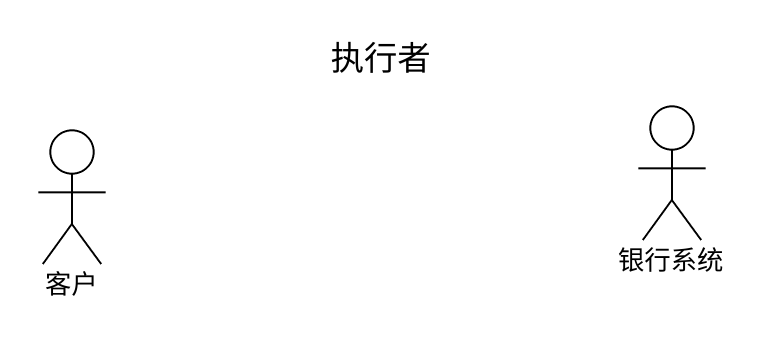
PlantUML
@startuml
title 执行者
actor 客户
actor 银行系统
@enduml
